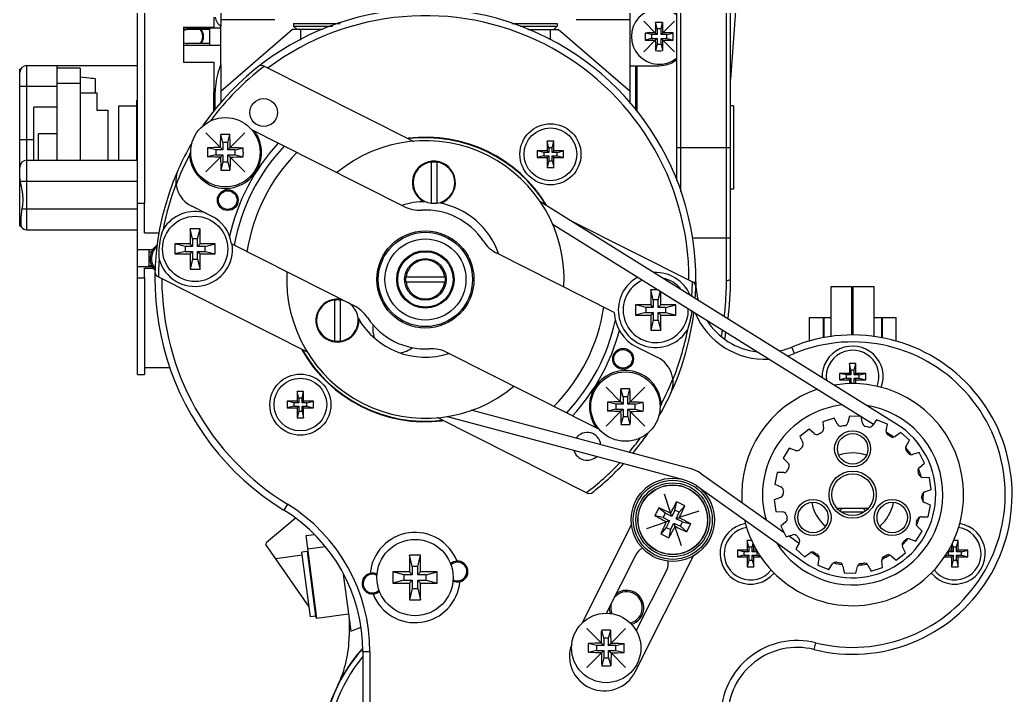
# Model space of a CAD drawing. Header units: millimetres. Extents: x 0 to 594, y 0 to 420.
# Drawn here: x 56.66 to 92.43, y 167.91 to 192.23 of the extents above; entities that cross this region are included whole.
import ezdxf

# ---------------------------------------------------------------- set-up
doc = ezdxf.new("R2010")
doc.units = ezdxf.units.MM
doc.header["$LTSCALE"] = 32.67
doc.layers.get('0').update_dxf_attribs({"linetype": 'CONTINUOUS'})
for name, color, linetype in [('3_ALL_AXES', 7, 'CONTINUOUS'), ('7_ALL_FEATURES', 7, 'CONTINUOUS'), ('APSF_BLANK_LAYER', 7, 'CONTINUOUS'), ('AXIS', 7, 'CONTINUOUS'), ('COSMETIC', 7, 'CONTINUOUS')]:
    doc.layers.add(name, color=color, linetype=linetype)

msp = doc.modelspace()

# ---------------------------------------------------------------- linework, layer by layer
at = {"color": 7, "linetype": 'CONTINUOUS'}
for p, q in [((82.129, 182.835), (82.129, 202.381)), ((82.279, 182.881), (82.279, 202.231)), ((80.479, 196.799), (80.479, 186.044)), ((80.329, 196.649), (80.329, 186.43)), ((63.654, 192.325), (63.654, 191.974)), ((65.848, 192.231), (63.904, 192.231)), ((66.529, 192.106), (68.203, 192.106)), ((66.529, 192.106), (66.529, 192.006)), ((74.389, 192.106), (76.029, 192.106)), ((76.029, 192.106), (76.029, 192.006)), ((78.654, 192.231), (76.711, 192.231)), ((79.636, 191.906), (79.578, 192.139)), ((79.773, 191.906), (79.831, 192.139)), ((62.554, 191.974), (62.554, 190.705)), ((62.554, 191.974), (63.654, 191.974)), ((63.904, 191.931), (62.554, 191.931)), ((63.504, 191.881), (62.704, 191.881)), ((63.504, 191.316), (63.504, 191.931)), ((63.904, 190.61), (63.904, 192.007)), ((67.586, 191.881), (66.489, 191.881)), ((66.529, 192.006), (67.929, 192.006)), ((66.529, 192.006), (66.654, 191.881)), ((66.779, 191.881), (66.779, 191.501)), ((74.694, 192.006), (76.029, 192.006)), ((74.97, 191.881), (76.069, 191.881)), ((75.779, 191.881), (75.779, 191.514)), ((76.029, 192.006), (75.904, 191.881)), ((79.429, 191.7), (79.197, 191.758)), ((79.636, 191.7), (79.567, 191.769)), ((79.773, 191.906), (79.636, 191.906)), ((79.636, 191.906), (79.636, 191.7)), ((79.773, 191.7), (79.773, 191.906)), ((79.773, 191.7), (79.842, 191.769)), ((79.979, 191.7), (80.212, 191.758)), ((63.504, 191.381), (62.704, 191.381)), ((79.429, 191.563), (79.197, 191.504)), ((79.636, 191.7), (79.429, 191.7)), ((79.429, 191.7), (79.429, 191.563)), ((79.429, 191.563), (79.636, 191.563)), ((79.636, 191.563), (79.567, 191.494)), ((79.636, 191.563), (79.636, 191.356)), ((79.979, 191.7), (79.773, 191.7)), ((79.773, 191.563), (79.979, 191.563)), ((79.773, 191.563), (79.842, 191.494)), ((79.773, 191.356), (79.773, 191.563)), ((79.979, 191.563), (79.979, 191.7)), ((79.979, 191.563), (80.212, 191.504)), ((62.554, 191.316), (63.904, 191.316)), ((62.554, 191.314), (63.904, 191.314)), ((79.636, 191.356), (79.578, 191.123)), ((79.636, 191.356), (79.773, 191.356)), ((79.773, 191.356), (79.831, 191.123)), ((62.554, 190.705), (63.654, 190.705)), ((63.654, 190.705), (63.654, 189.639)), ((56.659, 184.806), (56.659, 190.456)), ((56.69, 190.456), (56.659, 190.456)), ((56.909, 184.674), (56.909, 190.589)), ((56.909, 190.589), (60.904, 190.589)), ((58.009, 187.174), (58.009, 190.589)), ((58.834, 190.489), (58.009, 190.489)), ((58.834, 190.489), (58.834, 187.174)), ((65.422, 190.587), (65.289, 190.574)), ((65.422, 190.587), (70.858, 187.851)), ((58.834, 189.939), (58.009, 189.939)), ((59.159, 190.135), (58.834, 190.163)), ((59.159, 190.129), (59.159, 190.135)), ((59.235, 190.122), (59.159, 190.129)), ((59.31, 190.116), (59.235, 190.122)), ((59.384, 190.109), (59.31, 190.116)), ((59.384, 189.606), (59.384, 190.109)), ((56.659, 189.839), (58.009, 189.839)), ((58.834, 189.606), (59.434, 189.606)), ((59.434, 189.606), (59.434, 188.976)), ((63.654, 189.639), (63.704, 189.639)), ((60.879, 189.331), (60.904, 189.346)), ((60.879, 187.174), (60.879, 189.331)), ((57.159, 187.174), (57.159, 189.089)), ((58.009, 189.089), (57.159, 189.089)), ((59.434, 188.976), (59.829, 188.976)), ((59.829, 188.976), (59.829, 187.174)), ((60.229, 187.174), (60.229, 189.131)), ((60.229, 189.131), (60.879, 189.131)), ((82.379, 189.131), (82.279, 189.131)), ((82.379, 189.131), (82.379, 186.131)), ((56.659, 187.924), (57.159, 187.924)), ((57.334, 187.174), (57.334, 188.131)), ((58.009, 188.131), (57.334, 188.131)), ((63.981, 187.812), (63.908, 188.105)), ((64.156, 187.812), (63.981, 187.812)), ((63.981, 187.812), (63.981, 187.549)), ((64.156, 187.812), (64.23, 188.105)), ((64.156, 187.549), (64.156, 187.812)), ((75.906, 187.864), (75.669, 187.864)), ((75.728, 187.627), (75.669, 187.864)), ((75.669, 187.864), (75.669, 187.508)), ((75.847, 187.627), (75.906, 187.864)), ((75.906, 187.508), (75.906, 187.864)), ((63.719, 187.549), (63.426, 187.622)), ((63.981, 187.549), (63.719, 187.549)), ((63.719, 187.549), (63.719, 187.374)), ((63.981, 187.549), (63.894, 187.636)), ((64.156, 187.549), (64.244, 187.636)), ((64.419, 187.549), (64.156, 187.549)), ((64.419, 187.549), (64.712, 187.622)), ((64.419, 187.374), (64.419, 187.549)), ((70.507, 185.509), (65.975, 187.79)), ((75.669, 187.508), (75.312, 187.508)), ((75.55, 187.448), (75.312, 187.508)), ((75.312, 187.508), (75.312, 187.27)), ((75.728, 187.448), (75.55, 187.448)), ((75.55, 187.448), (75.55, 187.33)), ((75.728, 187.448), (75.669, 187.508)), ((75.847, 187.627), (75.728, 187.627)), ((75.728, 187.627), (75.728, 187.448)), ((75.847, 187.448), (75.847, 187.627)), ((75.847, 187.448), (75.906, 187.508)), ((76.025, 187.448), (75.847, 187.448)), ((76.262, 187.508), (75.906, 187.508)), ((76.025, 187.448), (76.262, 187.508)), ((76.025, 187.33), (76.025, 187.448)), ((76.262, 187.27), (76.262, 187.508)), ((80.329, 187.631), (82.279, 187.631)), ((56.909, 187.174), (60.904, 187.174)), ((63.719, 187.374), (63.426, 187.301)), ((63.719, 187.374), (63.981, 187.374)), ((63.981, 187.374), (63.894, 187.287)), ((63.981, 187.112), (63.908, 186.818)), ((63.981, 187.374), (63.981, 187.112)), ((63.981, 187.112), (64.156, 187.112)), ((64.156, 187.374), (64.419, 187.374)), ((64.156, 187.374), (64.244, 187.287)), ((64.156, 187.112), (64.156, 187.374)), ((64.156, 187.112), (64.23, 186.818)), ((64.419, 187.374), (64.712, 187.301)), ((71.485, 187.111), (71.485, 185.625)), ((71.685, 187.111), (71.685, 185.625)), ((75.55, 187.33), (75.312, 187.27)), ((75.312, 187.27), (75.669, 187.27)), ((75.55, 187.33), (75.728, 187.33)), ((75.728, 187.33), (75.669, 187.27)), ((75.669, 187.27), (75.669, 186.914)), ((75.728, 187.152), (75.669, 186.914)), ((75.728, 187.33), (75.728, 187.152)), ((75.728, 187.152), (75.847, 187.152)), ((75.847, 187.33), (76.025, 187.33)), ((75.847, 187.33), (75.906, 187.27)), ((75.847, 187.152), (75.847, 187.33)), ((75.847, 187.152), (75.906, 186.914)), ((75.906, 187.27), (76.262, 187.27)), ((75.906, 186.914), (75.906, 187.27)), ((76.025, 187.33), (76.262, 187.27)), ((75.669, 186.914), (75.906, 186.914)), ((56.669, 186.424), (60.904, 186.424)), ((82.379, 186.131), (82.279, 186.131)), ((88.264, 177.673), (75.409, 185.687)), ((56.734, 185.424), (60.904, 185.424)), ((60.904, 185.624), (61.154, 185.624)), ((60.904, 182.938), (60.904, 185.624)), ((61.154, 184.557), (61.154, 185.624)), ((63.573, 185.164), (62.832, 185.537)), ((76.457, 185.034), (80.958, 182.768)), ((56.704, 184.806), (56.659, 184.806)), ((56.909, 184.674), (60.904, 184.674)), ((63.158, 184.706), (62.796, 184.706)), ((62.796, 184.706), (62.796, 184.162)), ((62.886, 184.343), (62.796, 184.706)), ((63.068, 184.343), (63.158, 184.706)), ((63.158, 184.162), (63.158, 184.706)), ((75.853, 184.89), (86.983, 177.947)), ((61.154, 184.557), (61.688, 184.557)), ((63.068, 184.343), (62.886, 184.343)), ((62.886, 184.343), (62.886, 184.072)), ((63.068, 184.072), (63.068, 184.343)), ((80.904, 184.381), (82.279, 184.381)), ((61.447, 183.949), (60.904, 183.949)), ((61.446, 183.947), (60.904, 183.947)), ((61.304, 183.947), (61.304, 183.331)), ((61.304, 183.881), (61.41, 183.881)), ((62.614, 184.072), (62.252, 184.162)), ((62.796, 184.162), (62.252, 184.162)), ((62.252, 184.162), (62.252, 183.8)), ((62.614, 183.89), (62.252, 183.8)), ((62.886, 184.072), (62.614, 184.072)), ((62.614, 184.072), (62.614, 183.89)), ((62.614, 183.89), (62.886, 183.89)), ((62.886, 184.072), (62.796, 184.162)), ((62.886, 183.89), (62.796, 183.8)), ((62.886, 183.89), (62.886, 183.618)), ((63.068, 184.072), (63.158, 184.162)), ((63.339, 184.072), (63.068, 184.072)), ((63.068, 183.89), (63.158, 183.8)), ((63.068, 183.89), (63.339, 183.89)), ((63.068, 183.618), (63.068, 183.89)), ((63.702, 184.162), (63.158, 184.162)), ((63.339, 184.072), (63.702, 184.162)), ((63.339, 183.89), (63.339, 184.072)), ((63.339, 183.89), (63.702, 183.8)), ((63.702, 183.8), (63.702, 184.162)), ((68.709, 181.936), (64.29, 184.16)), ((62.252, 183.8), (62.796, 183.8)), ((62.796, 183.8), (62.796, 183.256)), ((62.886, 183.618), (62.796, 183.256)), ((62.886, 183.618), (63.068, 183.618)), ((63.068, 183.618), (63.158, 183.256)), ((63.158, 183.8), (63.702, 183.8)), ((63.158, 183.256), (63.158, 183.8)), ((78.084, 181.696), (73.85, 183.827)), ((61.437, 183.331), (60.904, 183.331)), ((61.154, 183.288), (61.463, 183.288)), ((61.154, 182.938), (61.154, 183.288)), ((61.304, 183.381), (61.41, 183.381)), ((62.796, 183.256), (63.158, 183.256)), ((60.904, 182.938), (61.154, 182.938)), ((61.601, 182.994), (61.532, 183.109)), ((67.026, 180.264), (61.601, 182.994)), ((70.565, 182.981), (71.994, 182.981)), ((82.129, 182.835), (82.279, 182.881)), ((71.994, 182.781), (70.565, 182.781)), ((79.674, 182.507), (79.401, 182.507)), ((79.491, 182.144), (79.401, 182.507)), ((79.401, 182.507), (79.401, 181.963)), ((79.673, 182.144), (79.751, 182.458)), ((79.763, 181.963), (79.763, 182.451)), ((80.93, 182.783), (81.029, 182.782)), ((80.958, 182.768), (81.027, 182.654)), ((68.007, 182.145), (68.007, 180.659)), ((68.207, 182.145), (68.207, 180.659)), ((79.673, 182.144), (79.491, 182.144)), ((79.491, 182.144), (79.491, 181.872)), ((79.673, 181.872), (79.673, 182.144)), ((79.401, 181.963), (78.857, 181.963)), ((79.219, 181.872), (78.857, 181.963)), ((78.857, 181.963), (78.857, 181.6)), ((79.491, 181.872), (79.219, 181.872)), ((79.219, 181.872), (79.219, 181.691)), ((79.491, 181.872), (79.401, 181.963)), ((79.673, 181.872), (79.763, 181.963)), ((79.944, 181.872), (79.673, 181.872)), ((80.307, 181.963), (79.763, 181.963)), ((79.944, 181.872), (80.307, 181.963)), ((79.944, 181.691), (79.944, 181.872)), ((80.307, 181.6), (80.307, 181.963)), ((79.219, 181.691), (78.857, 181.6)), ((78.857, 181.6), (79.401, 181.6)), ((79.219, 181.691), (79.491, 181.691)), ((79.491, 181.691), (79.401, 181.6)), ((79.401, 181.6), (79.401, 181.057)), ((79.491, 181.419), (79.401, 181.057)), ((79.491, 181.691), (79.491, 181.419)), ((79.491, 181.419), (79.673, 181.419)), ((79.673, 181.691), (79.944, 181.691)), ((79.673, 181.691), (79.763, 181.6)), ((79.673, 181.419), (79.673, 181.691)), ((79.673, 181.419), (79.763, 181.057)), ((79.763, 181.6), (80.307, 181.6)), ((79.763, 181.057), (79.763, 181.6)), ((79.944, 181.691), (80.307, 181.6)), ((79.401, 181.057), (79.763, 181.057)), ((78.908, 180.442), (79.654, 180.066)), ((84.579, 180.214), (84.484, 180.445)), ((76.584, 177.973), (72.052, 180.254)), ((86.798, 179.856), (86.561, 179.856)), ((86.62, 179.619), (86.561, 179.856)), ((86.561, 179.856), (86.561, 179.5)), ((86.739, 179.619), (86.62, 179.619)), ((86.62, 179.619), (86.62, 179.441)), ((86.739, 179.619), (86.798, 179.856)), ((86.739, 179.441), (86.739, 179.619)), ((86.798, 179.5), (86.798, 179.856)), ((86.561, 179.5), (86.204, 179.5)), ((86.442, 179.441), (86.204, 179.5)), ((86.204, 179.5), (86.204, 179.263)), ((86.442, 179.322), (86.204, 179.263)), ((86.204, 179.263), (86.561, 179.263)), ((86.62, 179.441), (86.442, 179.441)), ((86.442, 179.441), (86.442, 179.322)), ((86.442, 179.322), (86.62, 179.322)), ((86.62, 179.441), (86.561, 179.5)), ((86.62, 179.322), (86.561, 179.263)), ((86.561, 179.263), (86.561, 179.126)), ((86.62, 179.322), (86.62, 179.144)), ((86.739, 179.441), (86.798, 179.5)), ((86.917, 179.441), (86.739, 179.441)), ((86.739, 179.322), (86.917, 179.322)), ((86.739, 179.322), (86.798, 179.263)), ((86.739, 179.144), (86.739, 179.322)), ((87.154, 179.5), (86.798, 179.5)), ((86.798, 179.263), (87.154, 179.263)), ((86.798, 179.126), (86.798, 179.263)), ((86.917, 179.441), (87.154, 179.5)), ((86.917, 179.322), (86.917, 179.441)), ((86.917, 179.322), (87.154, 179.263)), ((87.154, 179.263), (87.154, 179.5)), ((78.403, 178.651), (78.329, 178.944)), ((78.578, 178.651), (78.651, 178.944)), ((86.62, 179.144), (86.616, 179.129)), ((86.62, 179.144), (86.739, 179.144)), ((86.739, 179.144), (86.743, 179.129)), ((66.89, 178.848), (66.653, 178.848)), ((66.712, 178.611), (66.653, 178.848)), ((66.653, 178.848), (66.653, 178.492)), ((66.831, 178.611), (66.712, 178.611)), ((66.712, 178.611), (66.712, 178.433)), ((66.831, 178.611), (66.89, 178.848)), ((66.831, 178.433), (66.831, 178.611)), ((66.89, 178.492), (66.89, 178.848)), ((78.578, 178.651), (78.403, 178.651)), ((78.403, 178.651), (78.403, 178.388)), ((78.578, 178.388), (78.578, 178.651)), ((66.653, 178.492), (66.297, 178.492)), ((66.534, 178.433), (66.297, 178.492)), ((66.297, 178.492), (66.297, 178.255)), ((66.534, 178.314), (66.297, 178.255)), ((66.297, 178.255), (66.653, 178.255)), ((66.712, 178.433), (66.534, 178.433)), ((66.534, 178.433), (66.534, 178.314)), ((66.534, 178.314), (66.712, 178.314)), ((66.712, 178.433), (66.653, 178.492)), ((66.712, 178.314), (66.653, 178.255)), ((66.653, 178.255), (66.653, 177.898)), ((66.712, 178.136), (66.653, 177.898)), ((66.712, 178.314), (66.712, 178.136)), ((66.712, 178.136), (66.831, 178.136)), ((66.831, 178.433), (66.89, 178.492)), ((67.009, 178.433), (66.831, 178.433)), ((66.831, 178.314), (67.009, 178.314)), ((66.831, 178.314), (66.89, 178.255)), ((66.831, 178.136), (66.831, 178.314)), ((66.831, 178.136), (66.89, 177.898)), ((67.247, 178.492), (66.89, 178.492)), ((66.89, 178.255), (67.247, 178.255)), ((66.89, 177.898), (66.89, 178.255)), ((67.009, 178.433), (67.247, 178.492)), ((67.009, 178.314), (67.009, 178.433)), ((67.009, 178.314), (67.247, 178.255)), ((67.247, 178.255), (67.247, 178.492)), ((80.864, 176.056), (72.927, 178.173)), ((78.14, 178.388), (77.847, 178.462)), ((78.14, 178.213), (77.847, 178.14)), ((78.403, 178.388), (78.14, 178.388)), ((78.14, 178.388), (78.14, 178.213)), ((78.14, 178.213), (78.403, 178.213)), ((78.403, 178.388), (78.315, 178.476)), ((78.403, 178.213), (78.315, 178.126)), ((78.403, 178.213), (78.403, 177.951)), ((78.578, 178.388), (78.665, 178.476)), ((78.84, 178.388), (78.578, 178.388)), ((78.578, 178.213), (78.84, 178.213)), ((78.578, 178.213), (78.665, 178.126)), ((78.578, 177.951), (78.578, 178.213)), ((78.84, 178.388), (79.133, 178.462)), ((78.84, 178.213), (78.84, 178.388)), ((78.84, 178.213), (79.133, 178.14)), ((66.653, 177.898), (66.89, 177.898)), ((77.137, 175.176), (71.701, 177.911)), ((72.062, 177.948), (80.583, 175.675)), ((78.403, 177.951), (78.329, 177.658)), ((78.403, 177.951), (78.578, 177.951)), ((78.578, 177.951), (78.651, 177.658)), ((86.009, 177.884), (85.604, 177.752)), ((86.99, 177.947), (86.566, 177.962)), ((86.991, 177.942), (87.43, 177.669)), ((87.935, 177.671), (87.541, 177.83)), ((85.108, 177.488), (84.773, 177.227)), ((87.894, 177.379), (88.029, 177.295)), ((88.728, 177.088), (88.412, 177.373)), ((84.396, 176.809), (84.171, 176.448)), ((89.274, 176.27), (89.074, 176.645)), ((84.21, 173.758), (81.201, 175.897)), ((83.96, 175.926), (83.872, 175.511)), ((89.507, 175.314), (89.447, 175.735)), ((81.065, 175.448), (84.944, 172.69)), ((77.137, 175.176), (77.27, 175.189)), ((83.852, 174.949), (83.912, 174.528)), ((66.303, 174.789), (66.172, 174.576)), ((79.923, 174.461), (79.694, 174.658)), ((80.275, 174.577), (80.157, 174.343)), ((80.275, 174.577), (80.342, 174.872)), ((80.432, 174.499), (80.275, 174.577)), ((80.432, 174.499), (80.629, 174.728)), ((87.238, 174.631), (86.12, 174.631)), ((86.304, 174.631), (86.216, 174.542)), ((87.054, 174.631), (87.143, 174.542)), ((89.399, 174.336), (89.487, 174.752)), ((79.844, 174.304), (79.549, 174.371)), ((79.923, 174.461), (79.844, 174.304)), ((79.844, 174.304), (80.079, 174.186)), ((80.157, 174.343), (79.923, 174.461)), ((80.157, 174.343), (80.119, 174.46)), ((80.314, 174.264), (80.432, 174.499)), ((80.314, 174.264), (80.431, 174.303)), ((80.548, 174.146), (80.314, 174.264)), ((87.074, 174.494), (86.284, 174.494)), ((78.709, 174.051), (76.92, 170.495)), ((79.961, 173.952), (79.763, 173.723)), ((80.079, 174.186), (79.961, 173.952)), ((79.961, 173.952), (80.117, 173.873)), ((80.079, 174.186), (79.962, 174.148)), ((80.117, 173.873), (80.051, 173.578)), ((80.117, 173.873), (80.235, 174.108)), ((80.235, 174.108), (80.47, 173.99)), ((80.235, 174.108), (80.274, 173.991)), ((80.47, 173.99), (80.548, 174.146)), ((80.47, 173.99), (80.698, 173.793)), ((80.548, 174.146), (80.843, 174.08)), ((84.085, 173.993), (84.285, 173.617)), ((84.747, 173.376), (84.373, 173.643)), ((88.963, 173.454), (89.188, 173.814)), ((67.085, 171.087), (65.528, 173.335)), ((83.037, 173.481), (82.88, 173.481)), ((82.939, 173.244), (82.88, 173.481)), ((82.88, 173.481), (82.88, 173.125)), ((83.058, 173.244), (82.939, 173.244)), ((82.939, 173.244), (82.939, 173.066)), ((83.058, 173.244), (83.09, 173.372)), ((83.058, 173.066), (83.058, 173.244)), ((83.118, 173.125), (83.118, 173.319)), ((84.631, 173.174), (84.947, 172.89)), ((90.241, 173.319), (90.241, 173.125)), ((90.301, 173.244), (90.269, 173.372)), ((90.419, 173.244), (90.301, 173.244)), ((90.301, 173.244), (90.301, 173.066)), ((90.479, 173.481), (90.321, 173.481)), ((90.419, 173.244), (90.479, 173.481)), ((90.419, 173.066), (90.419, 173.244)), ((90.479, 173.125), (90.479, 173.481)), ((66.842, 172.947), (65.884, 172.821)), ((67.025, 173.085), (66.827, 173.059)), ((67.132, 170.729), (66.827, 173.059)), ((67.053, 173.063), (67.025, 173.085)), ((67.33, 170.755), (67.025, 173.085)), ((71.105, 172.945), (70.705, 172.945)), ((70.805, 172.545), (70.705, 172.945)), ((70.705, 172.945), (70.705, 172.345)), ((71.005, 172.545), (71.105, 172.945)), ((71.105, 172.345), (71.105, 172.945)), ((78.84, 168.75), (80.942, 172.927)), ((82.88, 173.125), (82.524, 173.125)), ((82.761, 173.066), (82.524, 173.125)), ((82.524, 173.125), (82.524, 172.888)), ((82.761, 172.947), (82.524, 172.888)), ((82.524, 172.888), (82.88, 172.888)), ((82.939, 173.066), (82.761, 173.066)), ((82.761, 173.066), (82.761, 172.947)), ((82.761, 172.947), (82.939, 172.947)), ((82.939, 173.066), (82.88, 173.125)), ((82.939, 172.947), (82.88, 172.888)), ((82.88, 172.888), (82.88, 172.531)), ((82.939, 172.947), (82.939, 172.769)), ((83.058, 173.066), (83.118, 173.125)), ((83.236, 173.066), (83.058, 173.066)), ((83.058, 172.947), (83.236, 172.947)), ((83.058, 172.947), (83.118, 172.888)), ((83.058, 172.769), (83.058, 172.947)), ((83.219, 173.125), (83.118, 173.125)), ((83.118, 172.888), (83.371, 172.888)), ((83.118, 172.531), (83.118, 172.888)), ((83.236, 173.066), (83.254, 173.07)), ((83.236, 172.947), (83.236, 173.066)), ((83.236, 172.947), (83.351, 172.918)), ((85.202, 173.053), (85.197, 173.056)), ((88.251, 172.774), (88.586, 173.036)), ((89.988, 172.888), (90.241, 172.888)), ((90.123, 172.947), (90.008, 172.918)), ((90.123, 173.066), (90.105, 173.07)), ((90.301, 173.066), (90.123, 173.066)), ((90.123, 173.066), (90.123, 172.947)), ((90.123, 172.947), (90.301, 172.947)), ((90.241, 173.125), (90.14, 173.125)), ((90.301, 173.066), (90.241, 173.125)), ((90.301, 172.947), (90.241, 172.888)), ((90.241, 172.888), (90.241, 172.531)), ((90.301, 172.947), (90.301, 172.769)), ((90.419, 173.066), (90.479, 173.125)), ((90.598, 173.066), (90.419, 173.066)), ((90.419, 172.947), (90.598, 172.947)), ((90.419, 172.947), (90.479, 172.888)), ((90.419, 172.769), (90.419, 172.947)), ((90.835, 173.125), (90.479, 173.125)), ((90.479, 172.888), (90.835, 172.888)), ((90.479, 172.531), (90.479, 172.888)), ((90.598, 173.066), (90.835, 173.125)), ((90.598, 172.947), (90.598, 173.066)), ((90.598, 172.947), (90.835, 172.888)), ((90.835, 172.888), (90.835, 173.125)), ((71.005, 172.545), (70.805, 172.545)), ((70.805, 172.545), (70.805, 172.245)), ((71.005, 172.245), (71.005, 172.545)), ((82.939, 172.769), (82.88, 172.531)), ((82.88, 172.531), (83.118, 172.531)), ((82.939, 172.769), (83.058, 172.769)), ((83.058, 172.769), (83.118, 172.531)), ((85.424, 172.592), (85.818, 172.432)), ((87.35, 172.379), (87.755, 172.51)), ((90.301, 172.769), (90.241, 172.531)), ((90.241, 172.531), (90.479, 172.531)), ((90.301, 172.769), (90.419, 172.769)), ((90.419, 172.769), (90.479, 172.531)), ((68.317, 172.269), (68.586, 170.218)), ((70.705, 172.345), (70.105, 172.345)), ((70.505, 172.245), (70.105, 172.345)), ((70.105, 172.345), (70.105, 171.945)), ((70.805, 172.245), (70.505, 172.245)), ((70.505, 172.245), (70.505, 172.045)), ((70.805, 172.245), (70.705, 172.345)), ((71.005, 172.245), (71.105, 172.345)), ((71.305, 172.245), (71.005, 172.245)), ((71.705, 172.345), (71.105, 172.345)), ((71.305, 172.245), (71.705, 172.345)), ((71.305, 172.045), (71.305, 172.245)), ((71.705, 171.945), (71.705, 172.345)), ((86.368, 172.315), (86.793, 172.301)), ((70.505, 172.045), (70.105, 171.945)), ((70.105, 171.945), (70.705, 171.945)), ((70.505, 172.045), (70.805, 172.045)), ((70.805, 172.045), (70.705, 171.945)), ((70.705, 171.945), (70.705, 171.345)), ((70.805, 171.745), (70.705, 171.345)), ((70.805, 172.045), (70.805, 171.745)), ((70.805, 171.745), (71.005, 171.745)), ((71.005, 172.045), (71.305, 172.045)), ((71.005, 172.045), (71.105, 171.945)), ((71.005, 171.745), (71.005, 172.045)), ((71.005, 171.745), (71.105, 171.345)), ((71.105, 171.945), (71.705, 171.945)), ((71.105, 171.345), (71.105, 171.945)), ((71.305, 172.045), (71.705, 171.945)), ((70.705, 171.345), (71.105, 171.345)), ((67.33, 170.755), (67.132, 170.729)), ((67.365, 170.684), (67.317, 170.753)), ((67.352, 170.783), (67.33, 170.755)), ((68.529, 170.648), (68.529, 170.032)), ((68.586, 170.218), (68.962, 170.353)), ((77.709, 169.958), (77.636, 170.251)), ((77.884, 169.958), (77.709, 169.958)), ((77.709, 169.958), (77.709, 169.696)), ((77.884, 169.958), (77.957, 170.251)), ((77.884, 169.696), (77.884, 169.958)), ((77.446, 169.696), (77.153, 169.769)), ((77.709, 169.696), (77.446, 169.696)), ((77.446, 169.696), (77.446, 169.521)), ((77.709, 169.696), (77.622, 169.783)), ((77.884, 169.696), (77.971, 169.783)), ((78.146, 169.696), (77.884, 169.696)), ((78.146, 169.696), (78.44, 169.769)), ((78.146, 169.521), (78.146, 169.696)), ((85.346, 169.795), (85.286, 169.553)), ((69.279, 169.465), (69.029, 169.465)), ((69.029, 169.465), (69.029, 155.381)), ((69.279, 169.465), (69.279, 158.381)), ((77.446, 169.521), (77.153, 169.447)), ((77.446, 169.521), (77.709, 169.521)), ((77.709, 169.521), (77.622, 169.434)), ((77.709, 169.258), (77.636, 168.965)), ((77.709, 169.521), (77.709, 169.258)), ((77.709, 169.258), (77.884, 169.258)), ((77.884, 169.521), (78.146, 169.521)), ((77.884, 169.521), (77.971, 169.434)), ((77.884, 169.258), (77.884, 169.521)), ((77.884, 169.258), (77.957, 168.965)), ((78.146, 169.521), (78.44, 169.447))]:
    msp.add_line(p, q, dxfattribs=at)
for centre, radius in [((65.449, 188.894), 0.5), ((64.069, 187.462), 1.25), ((75.787, 187.389), 1.1), ((75.787, 187.389), 0.95), ((64.154, 185.74), 0.335), ((62.977, 183.981), 1.175), ((71.279, 182.881), 1), ((71.279, 182.881), 0.75), ((78.405, 180.023), 0.335), ((66.772, 178.373), 1.1), ((66.772, 178.373), 0.95), ((78.49, 178.301), 1.25), ((86.679, 176.781), 0.65), ((86.679, 176.781), 0.55), ((80.196, 174.225), 1.5), ((80.196, 174.225), 1.425), ((86.679, 175.131), 0.85), ((86.679, 175.131), 0.75), ((80.196, 174.225), 1.33), ((80.196, 174.225), 1.255), ((80.196, 174.225), 1.25), ((85.251, 174.306), 0.65), ((88.108, 174.306), 0.65), ((85.251, 174.306), 0.55), ((88.108, 174.306), 0.55), ((70.905, 172.145), 1.375), ((77.796, 169.608), 1.25)]:
    msp.add_circle(centre, radius, dxfattribs=at)
at = {"color": 40, "linetype": 'CONTINUOUS'}
for radius in [1.462, 1.035]:
    msp.add_circle((71.279, 182.881), radius, dxfattribs=at)
at = {"color": 7, "linetype": 'CONTINUOUS'}
for centre, radius, start, end in [((71.279, 182.881), 9.75, 359.4139, 145.3341), ((79.704, 191.631), 1, 51.1687, 308.8313), ((71.279, 182.881), 9.5, 359.8791, 126.6309), ((90.521, 191.647), 10.955, 177.4263, 179.3649), ((79.704, 188.914), 3.228, 87.7461, 92.2539), ((69.387, 191.661), 10.456, 0.5889, 2.6199), ((62.704, 191.631), 0.25, 90, 127.1437), ((62.854, 191.631), 0.4, 321.1339, 38.8661), ((82.414, 191.631), 3.219, 177.7438, 180.0037), ((79.675, 181.313), 10.456, 90.5889, 92.6199), ((79.72, 180.815), 10.955, 87.4263, 89.3649), ((76.995, 191.631), 3.219, 359.9963, 2.2562), ((62.704, 191.631), 0.25, 232.8563, 270), ((82.414, 191.631), 3.219, 179.9963, 182.2562), ((79.689, 202.448), 10.955, 267.4263, 269.3649), ((90.022, 191.601), 10.456, 180.5889, 182.6199), ((68.888, 191.615), 10.955, 357.4263, 359.3649), ((79.734, 201.949), 10.456, 270.5889, 272.6199), ((76.995, 191.631), 3.219, 357.7438, 0.0037), ((79.704, 194.349), 3.228, 267.7461, 272.2539), ((56.909, 190.339), 0.25, 90, 180), ((71.279, 182.881), 9.75, 149.7373, 156.0704), ((64.069, 184.241), 3.867, 87.6171, 92.3829), ((51.897, 187.503), 12.347, 0.6203, 2.7951), ((71.279, 182.881), 5.125, 31.5216, 96.946), ((71.279, 182.881), 5.107, 31.6217, 96.7404), ((67.289, 187.462), 3.867, 177.6177, 180.001), ((67.279, 187.461), 3.856, 179.9958, 182.3856), ((64.028, 175.29), 12.347, 90.6203, 92.7951), ((71.279, 182.881), 7.227, 137.2214, 167.577), ((71.279, 182.881), 7, 136.6848, 169.8879), ((60.859, 187.462), 3.856, 359.9958, 2.3856), ((60.849, 187.462), 3.867, 357.6177, 0.001), ((71.279, 182.881), 6.51, 135.3932, 171.1794), ((56.909, 186.924), 0.25, 90, 180), ((76.241, 187.42), 12.347, 180.6203, 182.7951), ((64.11, 199.634), 12.347, 270.6203, 272.7951), ((71.585, 186.368), 0.775, 287.5338, 242.4686), ((71.585, 186.368), 0.75, 97.6623, 262.3377), ((71.585, 186.368), 0.74, 82.2336, 97.7664), ((71.585, 186.368), 0.75, 277.6623, 82.3377), ((71.279, 182.881), 9.75, 156.0711, 238.4119), ((63.282, 186.43), 1, 156.0704, 243.2863), ((64.069, 190.683), 3.867, 267.6171, 272.3829), ((71.279, 182.881), 2.8, 89.8995, 107.6039), ((71.069, 186.625), 1.25, 243.2863, 273.2128), ((71.279, 182.881), 2.5, 33.3599, 93.2128), ((71.585, 186.368), 0.74, 262.2336, 277.7664), ((71.279, 182.881), 2.8, 19.0321, 80.172), ((62.977, 183.981), 1.325, 7.7607, 63.2863), ((56.909, 184.924), 0.25, 208.2012, 220.2125), ((56.909, 184.924), 0.25, 221.0202, 270), ((74.412, 184.943), 1.25, 213.3599, 243.2863), ((71.279, 182.881), 0.702, 8.191, 171.809), ((71.279, 182.881), 9.5, 179.9427, 238.4119), ((71.279, 182.881), 0.722, 172.0339, 187.9661), ((71.279, 182.881), 0.722, 352.0339, 7.9661), ((79.582, 181.782), 1.175, 113.6054, 2.5411), ((79.582, 181.782), 1.175, 38.6879, 77.3468), ((71.279, 182.881), 11, 352.5745, 360), ((71.279, 182.881), 0.702, 188.191, 351.809), ((71.279, 182.881), 9.75, 356.0244, 358.6633), ((83.529, 182.756), 2.5, 179.4139, 194.6481), ((68.107, 181.402), 0.775, 77.4408, 2.4617), ((68.107, 181.402), 0.75, 97.6623, 262.3377), ((68.107, 181.402), 0.74, 82.2336, 97.7664), ((68.107, 181.402), 0.75, 67.1795, 82.3377), ((68.107, 181.402), 0.75, 277.6623, 60.146), ((71.279, 182.881), 2.8, 198.9097, 200.1847), ((68.147, 180.819), 1.25, 33.3599, 63.2863), ((71.279, 182.881), 6.51, 315.3932, 351.1794), ((71.279, 182.881), 2.8, 209.8296, 287.6215), ((71.279, 182.881), 2.5, 213.3599, 273.2128), ((71.279, 182.881), 7, 316.6848, 347.9684), ((79.582, 181.782), 1.5, 183.2863, 243.2863), ((71.279, 182.881), 9.75, 329.6932, 353.0923), ((83.529, 182.756), 2.75, 203.1924, 272.8062), ((83.529, 182.756), 2.5, 212.4323, 263.225), ((71.279, 182.881), 7.227, 317.2214, 345.3377), ((70.793, 182.807), 11.334, 349.9504, 351.0937), ((68.107, 181.402), 0.74, 262.2336, 277.7664), ((71.279, 182.881), 11, 348.7061, 350.0452), ((86.679, 175.131), 5.75, 255.9703, 112.4512), ((71.279, 182.881), 5.125, 209.6153, 276.946), ((71.279, 182.881), 5.107, 209.8358, 276.7404), ((70.254, 181.106), 0.875, 277.2729, 309.6708), ((71.49, 179.137), 1.25, 63.2863, 93.2128), ((83.529, 182.756), 2.5, 281.7007, 292.4512), ((86.679, 175.131), 5.5, 255.9703, 112.4512), ((86.679, 179.381), 1.1, 339.483, 181.9899), ((86.679, 179.381), 0.95, 338.202, 188.166), ((79.205, 179.173), 1, 334.9236, 63.2863), ((83.529, 182.756), 2.75, 286.7202, 292.4512), ((78.49, 175.08), 3.867, 87.6171, 92.3829), ((66.318, 178.342), 12.347, 0.6203, 2.7951), ((81.71, 178.301), 3.867, 177.6177, 180.001), ((81.7, 178.301), 3.856, 179.9958, 182.3856), ((78.449, 166.129), 12.347, 90.6203, 92.7951), ((78.531, 190.473), 12.347, 270.6203, 272.7951), ((75.28, 178.301), 3.856, 359.9958, 2.3856), ((75.27, 178.301), 3.867, 357.6177, 0.001), ((90.662, 178.26), 12.347, 180.6203, 182.7951), ((78.49, 181.522), 3.867, 267.6171, 272.3829), ((86.679, 175.131), 2.995, 234.5914, 58.059), ((77.11, 176.869), 0.5, 6.6605, 143.5408), ((71.279, 182.881), 9.75, 320.0223, 325.3341), ((86.679, 175.131), 2.55, 54.6484, 58.0447), ((77.11, 176.869), 0.5, 196.3068, 313.8325), ((86.679, 175.131), 2.55, 34.5394, 41.2506), ((71.279, 182.881), 9.75, 307.9094, 317.0927), ((80.593, 175.041), 1.05, 54.5914, 75.065), ((86.679, 175.131), 2.55, 14.775, 21.523), ((86.679, 175.131), 2.55, 354.6241, 1.2583), ((63.029, 169.465), 6, 0, 58.4119), ((63.029, 169.465), 6.25, 0, 58.4119), ((83.064, 172.783), 3.856, 150.9008, 153.2905), ((74.688, 163.371), 12.347, 63.9066, 66.0814), ((78.748, 171.348), 3.867, 60.9034, 65.6692), ((69.342, 179.734), 12.347, 333.9066, 336.0814), ((83.063, 172.782), 3.856, 153.2821, 155.6719), ((86.679, 175.131), 2.55, 334.6195, 341.3118), ((91.05, 168.717), 12.347, 153.9066, 156.0814), ((85.705, 185.08), 12.347, 243.9066, 246.0814), ((77.329, 175.668), 3.856, 330.9008, 333.2905), ((77.329, 175.668), 3.856, 333.2821, 335.6719), ((82.999, 173.006), 1.1, 99.4605, 320.5277), ((82.999, 173.006), 0.95, 98.202, 321.798), ((90.36, 173.006), 1.1, 219.4737, 80.5383), ((90.36, 173.006), 0.95, 218.202, 81.798), ((70.905, 172.145), 1.625, 21.2912, 174.712), ((81.644, 177.102), 3.867, 240.9034, 245.6692), ((86.679, 175.131), 2.55, 314.7721, 321.4403), ((86.679, 175.131), 2.55, 234.5914, 241.2571), ((86.679, 175.131), 2.55, 294.5561, 301.2271), ((72.439, 172.361), 0.375, 93.1889, 133.0485), ((72.439, 172.361), 0.335, 240.2438, 135.504), ((72.439, 172.361), 0.375, 282.8689, 93.1602), ((86.679, 175.131), 2.55, 254.7395, 261.373), ((86.679, 175.131), 2.55, 274.6919, 281.3838), ((69.37, 171.929), 0.375, 102.8689, 273.1602), ((69.37, 171.929), 0.335, 60.2438, 315.504), ((69.37, 171.929), 0.375, 62.9688, 102.8111), ((70.905, 172.145), 1.625, 201.2912, 354.712), ((72.439, 172.361), 0.375, 242.9697, 282.8111), ((69.37, 171.929), 0.375, 273.1889, 313.0485), ((78.527, 171.06), 0.571, 283.6249, 140.5412), ((78.527, 171.06), 0.625, 286.8512, 126.6535), ((78.527, 171.06), 0.625, 180.2452, 199.9168), ((78.527, 171.06), 0.571, 165.2405, 202.9392), ((64.529, 170.032), 4, 333.823, 360), ((77.796, 166.387), 3.867, 87.6171, 92.3829), ((65.625, 169.649), 12.347, 0.6203, 2.7951), ((73.279, 165.731), 5.75, 137.8322, 222.3134), ((77.724, 169.312), 1.25, 159.445, 333.2863), ((81.017, 169.608), 3.867, 177.6177, 180.001), ((81.006, 169.608), 3.856, 179.9958, 182.3856), ((77.755, 157.436), 12.347, 90.6203, 92.7951), ((74.587, 169.609), 3.856, 359.9958, 2.3856), ((74.576, 169.608), 3.867, 357.6177, 0.001), ((84.679, 167.127), 2.75, 75.9703, 180), ((84.679, 167.127), 2.5, 75.9703, 180), ((73.279, 165.731), 5.55, 140.1778, 219.8219), ((89.968, 169.567), 12.347, 180.6203, 182.7951), ((77.838, 181.78), 12.347, 270.6203, 272.7951), ((77.796, 172.829), 3.867, 267.6171, 272.3829)]:
    msp.add_arc(centre, radius, start, end, dxfattribs=at)
for points, knots in [([(63.704, 192.325), (63.704, 192.294), (63.721, 192.229), (63.784, 192.116), (63.853, 192.044), (63.904, 192.007)], [0, 0, 0, 0, 0.24175, 0.505624, 1, 1, 1, 1]), ([(63.904, 190.61), (63.872, 190.542), (63.748, 190.233), (63.704, 189.895), (63.704, 189.639)], [0, 0, 0, 0, 0.227692, 1, 1, 1, 1]), ([(63.894, 187.636), (63.895, 187.677), (63.897, 187.833), (63.902, 187.989), (63.908, 188.105)], [0, 0, 0, 0, 0.258563, 1, 1, 1, 1]), ([(64.244, 187.636), (64.284, 187.636), (64.44, 187.633), (64.596, 187.628), (64.712, 187.622)], [0, 0, 0, 0, 0.258563, 1, 1, 1, 1]), ([(63.894, 187.287), (63.854, 187.287), (63.697, 187.29), (63.541, 187.295), (63.426, 187.301)], [0, 0, 0, 0, 0.258563, 1, 1, 1, 1]), ([(64.244, 187.287), (64.243, 187.246), (64.241, 187.09), (64.235, 186.934), (64.23, 186.818)], [0, 0, 0, 0, 0.258563, 1, 1, 1, 1]), ([(56.659, 186.531), (56.659, 186.523), (56.66, 186.487), (56.665, 186.451), (56.669, 186.424)], [0, 0, 0, 0, 0.230249, 1, 1, 1, 1]), ([(56.669, 186.424), (56.678, 186.371), (56.701, 186.264), (56.733, 186.1), (56.758, 185.93), (56.764, 185.814), (56.764, 185.756)], [0, 0, 0, 0, 0.237197, 0.4876, 0.742963, 1, 1, 1, 1]), ([(56.764, 185.756), (56.764, 185.728), (56.761, 185.617), (56.748, 185.506), (56.734, 185.424)], [0, 0, 0, 0, 0.251026, 1, 1, 1, 1]), ([(56.734, 185.424), (56.721, 185.345), (56.706, 185.231), (56.696, 185.084), (56.692, 184.99), (56.692, 184.909), (56.696, 184.843), (56.704, 184.794), (56.714, 184.768), (56.721, 184.76)], [0, 0, 0, 0, 0.35663, 0.515921, 0.657802, 0.779364, 0.878007, 0.951623, 1, 1, 1, 1]), ([(82.056, 181.539), (82.068, 181.64), (82.11, 182.071), (82.13, 182.504), (82.129, 182.835)], [0, 0, 0, 0, 0.2361, 1, 1, 1, 1]), ([(78.315, 178.476), (78.316, 178.516), (78.318, 178.672), (78.324, 178.829), (78.329, 178.944)], [0, 0, 0, 0, 0.258563, 1, 1, 1, 1]), ([(78.315, 178.126), (78.275, 178.127), (78.119, 178.129), (77.963, 178.134), (77.847, 178.14)], [0, 0, 0, 0, 0.258563, 1, 1, 1, 1]), ([(78.665, 178.476), (78.705, 178.475), (78.861, 178.473), (79.018, 178.468), (79.133, 178.462)], [0, 0, 0, 0, 0.258563, 1, 1, 1, 1]), ([(78.665, 178.126), (78.664, 178.086), (78.662, 177.93), (78.657, 177.773), (78.651, 177.658)], [0, 0, 0, 0, 0.258563, 1, 1, 1, 1]), ([(80.119, 174.46), (80.137, 174.496), (80.21, 174.634), (80.285, 174.771), (80.342, 174.872)], [0, 0, 0, 0, 0.258563, 1, 1, 1, 1]), ([(79.962, 174.148), (79.926, 174.166), (79.787, 174.239), (79.65, 174.314), (79.549, 174.371)], [0, 0, 0, 0, 0.258563, 1, 1, 1, 1]), ([(80.431, 174.303), (80.467, 174.284), (80.605, 174.212), (80.742, 174.137), (80.843, 174.08)], [0, 0, 0, 0, 0.258563, 1, 1, 1, 1]), ([(80.274, 173.991), (80.255, 173.955), (80.183, 173.816), (80.108, 173.679), (80.051, 173.578)], [0, 0, 0, 0, 0.258563, 1, 1, 1, 1]), ([(77.622, 169.783), (77.622, 169.823), (77.625, 169.98), (77.63, 170.136), (77.636, 170.251)], [0, 0, 0, 0, 0.258563, 1, 1, 1, 1]), ([(77.971, 169.783), (78.012, 169.783), (78.168, 169.78), (78.324, 169.775), (78.44, 169.769)], [0, 0, 0, 0, 0.258563, 1, 1, 1, 1]), ([(77.622, 169.434), (77.581, 169.434), (77.425, 169.437), (77.269, 169.442), (77.153, 169.447)], [0, 0, 0, 0, 0.258563, 1, 1, 1, 1]), ([(77.971, 169.434), (77.971, 169.393), (77.968, 169.237), (77.963, 169.081), (77.957, 168.965)], [0, 0, 0, 0, 0.258563, 1, 1, 1, 1])]:
    msp.add_open_spline(points, degree=3, knots=knots, dxfattribs=at)
at = {"layer": '3_ALL_AXES', "color": 7, "linetype": 'CONTINUOUS'}
for p, q in [((65.975, 187.79), (65.021, 188.27)), ((76.584, 177.973), (77.538, 177.493))]:
    msp.add_line(p, q, dxfattribs=at)
for centre, radius, start, end in [((64.069, 187.462), 1.3, 183.5339, 35.4905), ((71.279, 182.881), 9.625, 151.5691, 152.1246), ((71.279, 182.881), 9.614, 152.2332, 159.2196), ((78.49, 178.301), 1.3, 3.5353, 215.4905), ((71.279, 182.881), 9.614, 332.2334, 338.073), ((71.279, 182.881), 9.625, 331.5691, 332.1248)]:
    msp.add_arc(centre, radius, start, end, dxfattribs=at)
at = {"layer": '7_ALL_FEATURES', "color": 7, "linetype": 'CONTINUOUS'}
for p, q in [((82.687, 195.881), (82.279, 190.09)), ((86.13, 177.673), (86.009, 177.884)), ((86.566, 177.962), (86.507, 177.726)), ((87.033, 177.707), (86.99, 177.947)), ((87.541, 177.83), (87.405, 177.628)), ((85.294, 177.332), (85.108, 177.488)), ((85.604, 177.752), (85.63, 177.51)), ((87.892, 177.431), (87.935, 177.671)), ((84.773, 177.227), (84.879, 177.008)), ((88.412, 177.373), (88.215, 177.23)), ((88.606, 176.878), (88.728, 177.088)), ((84.625, 176.725), (84.396, 176.809)), ((84.171, 176.448), (84.346, 176.279)), ((89.074, 176.645), (88.84, 176.578)), ((89.087, 176.113), (89.274, 176.27)), ((84.204, 175.926), (83.96, 175.926)), ((89.447, 175.735), (89.205, 175.752)), ((83.872, 175.511), (84.094, 175.412)), ((89.278, 175.231), (89.507, 175.314)), ((84.081, 175.032), (83.852, 174.949)), ((89.487, 174.752), (89.265, 174.851)), ((65.538, 173.408), (66.581, 174.282)), ((83.912, 174.528), (84.154, 174.511)), ((89.155, 174.336), (89.399, 174.336)), ((84.272, 174.149), (84.085, 173.993)), ((89.188, 173.814), (89.013, 173.984)), ((66.975, 173.658), (67.263, 173.696)), ((67.365, 170.684), (66.975, 173.658)), ((84.285, 173.617), (84.519, 173.684)), ((88.734, 173.537), (88.963, 173.454)), ((65.538, 173.408), (65.528, 173.335)), ((67.671, 173.245), (67.04, 173.162)), ((84.753, 173.385), (84.631, 173.174)), ((88.586, 173.036), (88.479, 173.255)), ((84.947, 172.89), (85.144, 173.033)), ((85.466, 172.831), (85.424, 172.592)), ((88.065, 172.931), (88.251, 172.774)), ((85.818, 172.432), (85.954, 172.634)), ((86.326, 172.555), (86.368, 172.315)), ((86.793, 172.301), (86.852, 172.537)), ((87.229, 172.59), (87.35, 172.379)), ((87.755, 172.51), (87.729, 172.752)), ((67.365, 170.684), (68.505, 170.833))]:
    msp.add_line(p, q, dxfattribs=at)
for centre, radius, start, end in [((71.279, 182.881), 9.625, 127.083, 143.5139), ((71.279, 182.881), 9.625, 159.22, 169.2017), ((62.977, 183.981), 1.35, 72.8548, 148.5845), ((63.993, 183.845), 2.325, 158.8368, 176.6682), ((61.954, 183.631), 0.6, 124.8914, 226.0797), ((61.954, 183.631), 0.55, 129.2089, 221.7279), ((64.005, 183.848), 2.336, 176.7618, 186.0729), ((62.977, 183.981), 1.35, 196.3249, 7.2196), ((71.279, 182.881), 9.625, 175.709, 179.4897), ((79.582, 181.782), 1.35, 118.4589, 328.585), ((79.582, 181.782), 1.35, 23.5226, 92.6), ((71.279, 182.881), 9.625, 356.3789, 359.4897), ((78.564, 181.918), 2.327, 338.8405, 355.9161), ((71.279, 182.881), 9.625, 338.0112, 349.2018), ((85.481, 177.495), 0.15, 296.8966, 6), ((86.26, 177.748), 0.15, 210, 279.1034), ((86.679, 175.131), 2.5, 96.8966, 99.1034), ((86.361, 177.762), 0.15, 276.8966, 346), ((87.18, 177.734), 0.15, 190, 259.1034), ((86.679, 175.131), 2.5, 76.8966, 79.1034), ((87.28, 177.712), 0.15, 256.8966, 326), ((88.04, 177.405), 0.15, 170, 239.1034), ((71.279, 182.881), 9.625, 319.6725, 323.5139), ((85.391, 177.447), 0.15, 230, 299.1034), ((86.679, 175.131), 2.5, 116.8966, 119.1034), ((86.679, 175.131), 2.5, 56.8966, 59.1034), ((88.127, 177.351), 0.15, 236.8966, 306), ((84.676, 176.866), 0.15, 250, 319.1034), ((86.679, 175.131), 2.5, 136.8966, 139.1034), ((84.745, 176.942), 0.15, 316.8966, 26), ((88.736, 176.803), 0.15, 150, 219.1034), ((86.679, 175.131), 2.5, 36.8966, 39.1034), ((88.799, 176.722), 0.15, 216.8966, 286), ((71.279, 182.881), 9.625, 307.083, 316.7037), ((84.204, 176.076), 0.15, 270, 339.1034), ((86.679, 175.131), 2.5, 156.8966, 159.1034), ((84.242, 176.171), 0.15, 336.8966, 46), ((89.184, 175.999), 0.15, 130, 199.1034), ((86.679, 175.131), 2.5, 16.8966, 19.1034), ((89.215, 175.901), 0.15, 196.8966, 266), ((84.033, 175.275), 0.15, 356.8966, 66), ((84.03, 175.173), 0.15, 290, 359.1034), ((86.679, 175.131), 2.5, 176.8966, 179.1034), ((86.679, 175.131), 2.5, 356.8966, 359.1034), ((89.326, 174.988), 0.15, 176.8966, 246), ((89.329, 175.09), 0.15, 110, 179.1034), ((84.144, 174.361), 0.15, 16.8966, 86), ((84.175, 174.264), 0.15, 310, 19.1034), ((86.679, 175.131), 2.5, 196.8966, 199.1034), ((86.679, 175.131), 2.5, 336.8966, 339.1034), ((89.155, 174.186), 0.15, 90, 159.1034), ((89.117, 174.091), 0.15, 156.8966, 226), ((84.56, 173.54), 0.15, 36.8966, 106), ((86.679, 175.131), 2.5, 216.8966, 219.1034), ((84.623, 173.46), 0.15, 330, 39.1034), ((86.679, 175.131), 2.5, 316.8966, 319.1034), ((88.683, 173.396), 0.15, 70, 139.1034), ((88.614, 173.32), 0.15, 136.8966, 206), ((85.232, 172.911), 0.15, 56.8966, 126), ((86.679, 175.131), 2.5, 236.8966, 239.1034), ((85.319, 172.857), 0.15, 350, 59.1034), ((87.878, 172.768), 0.15, 116.8966, 186), ((86.679, 175.131), 2.5, 296.8966, 299.1034), ((87.968, 172.816), 0.15, 50, 119.1034), ((86.079, 172.55), 0.15, 76.8966, 146), ((86.679, 175.131), 2.5, 256.8966, 259.1034), ((86.179, 172.529), 0.15, 10, 79.1034), ((86.998, 172.5), 0.15, 96.8966, 166), ((86.679, 175.131), 2.5, 276.8966, 279.1034), ((87.099, 172.515), 0.15, 30, 99.1034)]:
    msp.add_arc(centre, radius, start, end, dxfattribs=at)
at = {"layer": 'APSF_BLANK_LAYER', "color": 7, "linetype": 'CONTINUOUS'}
for radius in [1.698, 1.462, 1.035]:
    msp.add_circle((71.279, 182.881), radius, dxfattribs=at)
at = {"layer": 'AXIS', "color": 7, "linetype": 'CONTINUOUS'}
for p, q in [((60.904, 185.624), (60.904, 195.806)), ((61.154, 195.806), (61.154, 185.624)), ((63.904, 194.192), (63.904, 192.007)), ((78.654, 189.221), (78.654, 194.192)), ((66.489, 191.881), (63.904, 189.653)), ((78.654, 189.653), (76.069, 191.881)), ((63.904, 190.61), (63.904, 189.244)), ((78.654, 190.581), (79.704, 190.581)), ((78.854, 190.581), (78.854, 188.973)), ((78.904, 190.581), (78.904, 188.912)), ((63.654, 188.95), (63.654, 189.639)), ((63.704, 189.017), (63.704, 189.639)), ((60.904, 179.456), (60.904, 182.938)), ((61.154, 182.938), (61.154, 179.456)), ((85.904, 182.631), (86.654, 182.631)), ((85.904, 180.819), (85.904, 182.631)), ((86.654, 180.881), (86.654, 182.631)), ((86.704, 182.631), (87.454, 182.631)), ((86.704, 180.881), (86.704, 182.631)), ((87.454, 180.819), (87.454, 182.631)), ((85.129, 181.506), (85.629, 181.506)), ((85.129, 180.651), (85.129, 181.506)), ((85.629, 180.775), (85.629, 181.506)), ((85.654, 181.506), (85.904, 181.506)), ((85.654, 180.782), (85.654, 181.506)), ((86.654, 181.506), (86.679, 181.506)), ((86.679, 180.881), (86.679, 181.506)), ((87.454, 181.506), (87.729, 181.506)), ((87.729, 180.775), (87.729, 181.506)), ((87.754, 181.506), (88.254, 181.506)), ((87.754, 180.769), (87.754, 181.506)), ((88.254, 180.655), (88.254, 181.506)), ((61.154, 179.706), (62.092, 179.706)), ((60.904, 179.456), (61.154, 179.456)), ((78.851, 172.943), (77.8, 170.855)), ((78.881, 170.222), (79.968, 172.381))]:
    msp.add_line(p, q, dxfattribs=at)
for centre, radius in [((64.154, 185.74), 0.375), ((71.279, 182.881), 1.75), ((78.405, 180.023), 0.375)]:
    msp.add_circle(centre, radius, dxfattribs=at)
for centre, radius, start, end in [((62.854, 191.631), 0.425, 323.8266, 36.1734), ((79.704, 191.631), 1.05, 270, 306.6949), ((71.279, 182.881), 5, 356.9245, 129.6754), ((71.279, 182.881), 5, 176.9245, 309.6754), ((70.254, 181.106), 0.875, 170.4485, 202.688), ((86.679, 175.131), 4, 108.3992, 184.2203), ((86.679, 175.131), 4, 193.1274, 99.5603), ((86.679, 175.131), 3.25, 96.3216, 196.3082), ((86.679, 175.131), 3.25, 211.8816, 80.7636), ((86.679, 175.131), 1.5, 70.7801, 109.2201), ((86.679, 175.131), 1.5, 190.7661, 229.3214), ((86.679, 175.131), 1.5, 310.6775, 349.2335), ((79.41, 172.662), 0.625, 119.8016, 153.2863), ((79.41, 172.662), 0.625, 333.2863, 6.771), ((73.279, 165.731), 5.74, 138.0253, 222.0365)]:
    msp.add_arc(centre, radius, start, end, dxfattribs=at)
at = {"layer": 'COSMETIC', "color": 7, "linetype": 'CONTINUOUS'}
for p, q in [((79.154, 192.181), (79.567, 191.769)), ((80.254, 192.181), (79.842, 191.769)), ((79.154, 191.081), (79.567, 191.494)), ((80.254, 191.081), (79.842, 191.494)), ((63.369, 188.162), (63.894, 187.636)), ((64.769, 188.162), (64.244, 187.636)), ((63.369, 186.762), (63.894, 187.287)), ((64.769, 186.762), (64.244, 187.287)), ((77.79, 179.001), (78.315, 178.476)), ((79.19, 179.001), (78.665, 178.476)), ((77.79, 177.601), (78.315, 178.126)), ((79.19, 177.601), (78.665, 178.126)), ((79.886, 175.165), (80.119, 174.46)), ((81.136, 174.536), (80.431, 174.303)), ((79.256, 173.915), (79.962, 174.148)), ((80.507, 173.285), (80.274, 173.991)), ((77.096, 170.308), (77.622, 169.783)), ((78.496, 170.308), (77.971, 169.783)), ((77.096, 168.908), (77.622, 169.434)), ((78.496, 168.908), (77.971, 169.434))]:
    msp.add_line(p, q, dxfattribs=at)

doc.saveas('drawing.dxf')
